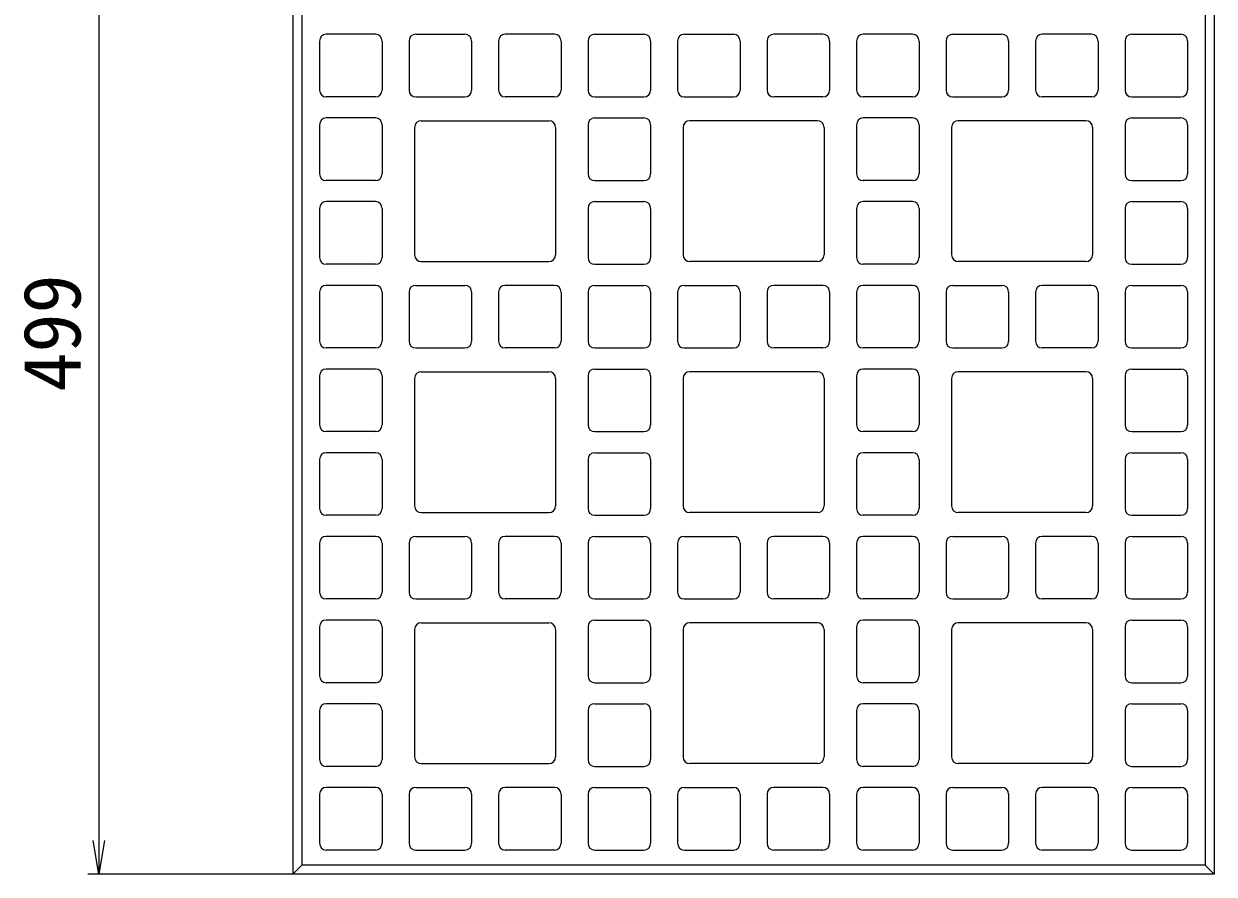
# Model space of a CAD drawing. Units: millimetres on the paper. Extents: x -5 to 836, y -1 to 593.
# Drawn here: x 318.4 to 371.6, y 432.9 to 470.9 of the extents above; entities that cross this region are included whole.
import ezdxf
from ezdxf.enums import TextEntityAlignment as Align

# ---------------------------------------------------------------- set-up
doc = ezdxf.new("R2010")
doc.units = ezdxf.units.MM
for name, color, linetype, lineweight in [('0_2', 7, 'Continuous', 18), ('D-STR-DIM（寸法）', 7, 'Continuous', 18), ('D-STR-STR1（構造物）', 7, 'Continuous', 18), ('D-STR（構造物外形線）', 1, 'Continuous', 18)]:
    doc.layers.add(name, color=color, linetype=linetype, lineweight=lineweight)
doc.styles.add('ＭＳ ゴシック', font='')
doc.styles.get('ＭＳ ゴシック').set_extended_font_data('MS Gothic')

msp = doc.modelspace()

# ---------------------------------------------------------------- linework, layer by layer
at = {"layer": '0_2'}
for p, q in [((321.746, 432.931), (321.496, 434.431)), ((321.996, 434.431), (321.746, 432.931))]:
    msp.add_line(p, q, dxfattribs=at)
at = {"layer": '0_2', "color": 9}
msp.add_line((321.746, 432.931), (321.746, 433.131), dxfattribs=at)
at = {"layer": 'D-STR-DIM（寸法）'}
for p, q in [((321.746, 482.573), (321.746, 433.131)), ((330.922, 432.931), (321.246, 432.931))]:
    msp.add_line(p, q, dxfattribs=at)
at = {"layer": 'D-STR-STR1（構造物）'}
for p, q in [((330.822, 482.374), (330.822, 433.331)), ((371.193, 482.374), (371.193, 433.331)), ((334.107, 470.472), (331.907, 470.472)), ((335.907, 470.472), (338.107, 470.472)), ((342.107, 470.472), (339.907, 470.472)), ((343.907, 470.472), (346.107, 470.472)), ((347.907, 470.472), (350.107, 470.472)), ((354.107, 470.472), (351.907, 470.472)), ((358.107, 470.472), (355.907, 470.472)), ((359.907, 470.472), (362.107, 470.472)), ((366.107, 470.472), (363.907, 470.472)), ((367.907, 470.472), (370.107, 470.472)), ((331.607, 470.172), (331.607, 467.972)), ((334.407, 470.172), (334.407, 467.972)), ((335.607, 470.172), (335.607, 467.972)), ((338.407, 470.172), (338.407, 467.972)), ((339.607, 470.172), (339.607, 467.972)), ((342.407, 470.172), (342.407, 467.972)), ((343.607, 470.172), (343.607, 467.972)), ((346.407, 470.172), (346.407, 467.972)), ((347.607, 470.172), (347.607, 467.972)), ((350.407, 470.172), (350.407, 467.972)), ((351.607, 470.172), (351.607, 467.972)), ((354.407, 470.172), (354.407, 467.972)), ((355.607, 470.172), (355.607, 467.972)), ((358.407, 470.172), (358.407, 467.972)), ((359.607, 470.172), (359.607, 467.972)), ((362.407, 470.172), (362.407, 467.972)), ((363.607, 470.172), (363.607, 467.972)), ((366.407, 470.172), (366.407, 467.972)), ((367.607, 470.172), (367.607, 467.972)), ((370.407, 470.172), (370.407, 467.972)), ((334.107, 467.672), (331.907, 467.672)), ((335.907, 467.672), (338.107, 467.672)), ((342.107, 467.672), (339.907, 467.672)), ((343.907, 467.672), (346.107, 467.672)), ((347.907, 467.672), (350.107, 467.672)), ((354.107, 467.672), (351.907, 467.672)), ((358.107, 467.672), (355.907, 467.672)), ((359.907, 467.672), (362.107, 467.672)), ((366.107, 467.672), (363.907, 467.672)), ((367.907, 467.672), (370.107, 467.672)), ((334.107, 466.732), (331.907, 466.732)), ((336.157, 466.612), (341.857, 466.612)), ((343.907, 466.732), (346.107, 466.732)), ((353.857, 466.612), (348.157, 466.612)), ((358.107, 466.732), (355.907, 466.732)), ((365.857, 466.612), (360.157, 466.612)), ((367.907, 466.732), (370.107, 466.732)), ((331.607, 466.432), (331.607, 464.232)), ((334.407, 466.432), (334.407, 464.232)), ((335.857, 466.312), (335.857, 460.612)), ((342.157, 466.312), (342.157, 460.612)), ((343.607, 466.432), (343.607, 464.232)), ((346.407, 466.432), (346.407, 464.232)), ((347.857, 466.312), (347.857, 460.612)), ((354.157, 466.312), (354.157, 460.612)), ((355.607, 466.432), (355.607, 464.232)), ((358.407, 466.432), (358.407, 464.232)), ((359.857, 466.312), (359.857, 460.612)), ((366.157, 466.312), (366.157, 460.612)), ((367.607, 466.432), (367.607, 464.232)), ((370.407, 466.432), (370.407, 464.232)), ((334.107, 463.932), (331.907, 463.932)), ((343.907, 463.932), (346.107, 463.932)), ((358.107, 463.932), (355.907, 463.932)), ((367.907, 463.932), (370.107, 463.932)), ((334.107, 462.992), (331.907, 462.992)), ((343.907, 462.992), (346.107, 462.992)), ((358.107, 462.992), (355.907, 462.992)), ((367.907, 462.992), (370.107, 462.992)), ((331.607, 462.692), (331.607, 460.492)), ((334.407, 462.692), (334.407, 460.492)), ((343.607, 462.692), (343.607, 460.492)), ((346.407, 462.692), (346.407, 460.492)), ((355.607, 462.692), (355.607, 460.492)), ((358.407, 462.692), (358.407, 460.492)), ((367.607, 462.692), (367.607, 460.492)), ((370.407, 462.692), (370.407, 460.492)), ((334.107, 460.192), (331.907, 460.192)), ((336.157, 460.312), (341.857, 460.312)), ((343.907, 460.192), (346.107, 460.192)), ((353.857, 460.312), (348.157, 460.312)), ((358.107, 460.192), (355.907, 460.192)), ((365.857, 460.312), (360.157, 460.312)), ((367.907, 460.192), (370.107, 460.192)), ((334.107, 459.252), (331.907, 459.252)), ((335.907, 459.252), (338.107, 459.252)), ((342.107, 459.252), (339.907, 459.252)), ((343.907, 459.252), (346.107, 459.252)), ((347.907, 459.252), (350.107, 459.252)), ((354.107, 459.252), (351.907, 459.252)), ((358.107, 459.252), (355.907, 459.252)), ((359.907, 459.252), (362.107, 459.252)), ((366.107, 459.252), (363.907, 459.252)), ((367.907, 459.252), (370.107, 459.252)), ((331.607, 458.952), (331.607, 456.752)), ((334.407, 458.952), (334.407, 456.752)), ((335.607, 458.952), (335.607, 456.752)), ((338.407, 458.952), (338.407, 456.752)), ((339.607, 458.952), (339.607, 456.752)), ((342.407, 458.952), (342.407, 456.752)), ((343.607, 458.952), (343.607, 456.752)), ((346.407, 458.952), (346.407, 456.752)), ((347.607, 458.952), (347.607, 456.752)), ((350.407, 458.952), (350.407, 456.752)), ((351.607, 458.952), (351.607, 456.752)), ((354.407, 458.952), (354.407, 456.752)), ((355.607, 458.952), (355.607, 456.752)), ((358.407, 458.952), (358.407, 456.752)), ((359.607, 458.952), (359.607, 456.752)), ((362.407, 458.952), (362.407, 456.752)), ((363.607, 458.952), (363.607, 456.752)), ((366.407, 458.952), (366.407, 456.752)), ((367.607, 458.952), (367.607, 456.752)), ((370.407, 458.952), (370.407, 456.752)), ((334.107, 456.452), (331.907, 456.452)), ((335.907, 456.452), (338.107, 456.452)), ((342.107, 456.452), (339.907, 456.452)), ((343.907, 456.452), (346.107, 456.452)), ((347.907, 456.452), (350.107, 456.452)), ((354.107, 456.452), (351.907, 456.452)), ((358.107, 456.452), (355.907, 456.452)), ((359.907, 456.452), (362.107, 456.452)), ((366.107, 456.452), (363.907, 456.452)), ((367.907, 456.452), (370.107, 456.452)), ((334.107, 455.512), (331.907, 455.512)), ((343.907, 455.512), (346.107, 455.512)), ((358.107, 455.512), (355.907, 455.512)), ((367.907, 455.512), (370.107, 455.512)), ((331.607, 455.212), (331.607, 453.012)), ((334.407, 455.212), (334.407, 453.012)), ((335.857, 455.092), (335.857, 449.392)), ((336.157, 455.392), (341.857, 455.392)), ((342.157, 455.092), (342.157, 449.392)), ((343.607, 455.212), (343.607, 453.012)), ((346.407, 455.212), (346.407, 453.012)), ((347.857, 455.092), (347.857, 449.392)), ((353.857, 455.392), (348.157, 455.392)), ((354.157, 455.092), (354.157, 449.392)), ((355.607, 455.212), (355.607, 453.012)), ((358.407, 455.212), (358.407, 453.012)), ((359.857, 455.092), (359.857, 449.392)), ((365.857, 455.392), (360.157, 455.392)), ((366.157, 455.092), (366.157, 449.392)), ((367.607, 455.212), (367.607, 453.012)), ((370.407, 455.212), (370.407, 453.012)), ((334.107, 452.712), (331.907, 452.712)), ((343.907, 452.712), (346.107, 452.712)), ((358.107, 452.712), (355.907, 452.712)), ((367.907, 452.712), (370.107, 452.712)), ((334.107, 451.772), (331.907, 451.772)), ((343.907, 451.772), (346.107, 451.772)), ((358.107, 451.772), (355.907, 451.772)), ((367.907, 451.772), (370.107, 451.772)), ((331.607, 451.472), (331.607, 449.272)), ((334.407, 451.472), (334.407, 449.272)), ((343.607, 451.472), (343.607, 449.272)), ((346.407, 451.472), (346.407, 449.272)), ((355.607, 451.472), (355.607, 449.272)), ((358.407, 451.472), (358.407, 449.272)), ((367.607, 451.472), (367.607, 449.272)), ((370.407, 451.472), (370.407, 449.272)), ((336.157, 449.092), (341.857, 449.092)), ((353.857, 449.092), (348.157, 449.092)), ((365.857, 449.092), (360.157, 449.092)), ((334.107, 448.972), (331.907, 448.972)), ((343.907, 448.972), (346.107, 448.972)), ((358.107, 448.972), (355.907, 448.972)), ((367.907, 448.972), (370.107, 448.972)), ((334.107, 448.032), (331.907, 448.032)), ((335.907, 448.032), (338.107, 448.032)), ((342.107, 448.032), (339.907, 448.032)), ((343.907, 448.032), (346.107, 448.032)), ((347.907, 448.032), (350.107, 448.032)), ((354.107, 448.032), (351.907, 448.032)), ((358.107, 448.032), (355.907, 448.032)), ((359.907, 448.032), (362.107, 448.032)), ((366.107, 448.032), (363.907, 448.032)), ((367.907, 448.032), (370.107, 448.032)), ((331.607, 447.732), (331.607, 445.532)), ((334.407, 447.732), (334.407, 445.532)), ((335.607, 447.732), (335.607, 445.532)), ((338.407, 447.732), (338.407, 445.532)), ((339.607, 447.732), (339.607, 445.532)), ((342.407, 447.732), (342.407, 445.532)), ((343.607, 447.732), (343.607, 445.532)), ((346.407, 447.732), (346.407, 445.532)), ((347.607, 447.732), (347.607, 445.532)), ((350.407, 447.732), (350.407, 445.532)), ((351.607, 447.732), (351.607, 445.532)), ((354.407, 447.732), (354.407, 445.532)), ((355.607, 447.732), (355.607, 445.532)), ((358.407, 447.732), (358.407, 445.532)), ((359.607, 447.732), (359.607, 445.532)), ((362.407, 447.732), (362.407, 445.532)), ((363.607, 447.732), (363.607, 445.532)), ((366.407, 447.732), (366.407, 445.532)), ((367.607, 447.732), (367.607, 445.532)), ((370.407, 447.732), (370.407, 445.532)), ((334.107, 445.232), (331.907, 445.232)), ((335.907, 445.232), (338.107, 445.232)), ((342.107, 445.232), (339.907, 445.232)), ((343.907, 445.232), (346.107, 445.232)), ((347.907, 445.232), (350.107, 445.232)), ((354.107, 445.232), (351.907, 445.232)), ((358.107, 445.232), (355.907, 445.232)), ((359.907, 445.232), (362.107, 445.232)), ((366.107, 445.232), (363.907, 445.232)), ((367.907, 445.232), (370.107, 445.232)), ((334.107, 444.292), (331.907, 444.292)), ((343.907, 444.292), (346.107, 444.292)), ((358.107, 444.292), (355.907, 444.292)), ((367.907, 444.292), (370.107, 444.292)), ((331.607, 443.992), (331.607, 441.792)), ((334.407, 443.992), (334.407, 441.792)), ((335.857, 443.872), (335.857, 438.172)), ((336.157, 444.172), (341.857, 444.172)), ((342.157, 443.872), (342.157, 438.172)), ((343.607, 443.992), (343.607, 441.792)), ((346.407, 443.992), (346.407, 441.792)), ((347.857, 443.872), (347.857, 438.172)), ((353.857, 444.172), (348.157, 444.172)), ((354.157, 443.872), (354.157, 438.172)), ((355.607, 443.992), (355.607, 441.792)), ((358.407, 443.992), (358.407, 441.792)), ((359.857, 443.872), (359.857, 438.172)), ((365.857, 444.172), (360.157, 444.172)), ((366.157, 443.872), (366.157, 438.172)), ((367.607, 443.992), (367.607, 441.792)), ((370.407, 443.992), (370.407, 441.792)), ((334.107, 441.492), (331.907, 441.492)), ((343.907, 441.492), (346.107, 441.492)), ((358.107, 441.492), (355.907, 441.492)), ((367.907, 441.492), (370.107, 441.492)), ((334.107, 440.552), (331.907, 440.552)), ((343.907, 440.552), (346.107, 440.552)), ((358.107, 440.552), (355.907, 440.552)), ((367.907, 440.552), (370.107, 440.552)), ((331.607, 440.252), (331.607, 438.052)), ((334.407, 440.252), (334.407, 438.052)), ((343.607, 440.252), (343.607, 438.052)), ((346.407, 440.252), (346.407, 438.052)), ((355.607, 440.252), (355.607, 438.052)), ((358.407, 440.252), (358.407, 438.052)), ((367.607, 440.252), (367.607, 438.052)), ((370.407, 440.252), (370.407, 438.052)), ((336.157, 437.872), (341.857, 437.872)), ((353.857, 437.872), (348.157, 437.872)), ((365.857, 437.872), (360.157, 437.872)), ((334.107, 437.752), (331.907, 437.752)), ((343.907, 437.752), (346.107, 437.752)), ((358.107, 437.752), (355.907, 437.752)), ((367.907, 437.752), (370.107, 437.752)), ((334.107, 436.812), (331.907, 436.812)), ((335.907, 436.812), (338.107, 436.812)), ((342.107, 436.812), (339.907, 436.812)), ((343.907, 436.812), (346.107, 436.812)), ((347.907, 436.812), (350.107, 436.812)), ((354.107, 436.812), (351.907, 436.812)), ((358.107, 436.812), (355.907, 436.812)), ((359.907, 436.812), (362.107, 436.812)), ((366.107, 436.812), (363.907, 436.812)), ((367.907, 436.812), (370.107, 436.812)), ((331.607, 436.512), (331.607, 434.312)), ((334.407, 436.512), (334.407, 434.312)), ((335.607, 436.512), (335.607, 434.312)), ((338.407, 436.512), (338.407, 434.312)), ((339.607, 436.512), (339.607, 434.312)), ((342.407, 436.512), (342.407, 434.312)), ((343.607, 436.512), (343.607, 434.312)), ((346.407, 436.512), (346.407, 434.312)), ((347.607, 436.512), (347.607, 434.312)), ((350.407, 436.512), (350.407, 434.312)), ((351.607, 436.512), (351.607, 434.312)), ((354.407, 436.512), (354.407, 434.312)), ((355.607, 436.512), (355.607, 434.312)), ((358.407, 436.512), (358.407, 434.312)), ((359.607, 436.512), (359.607, 434.312)), ((362.407, 436.512), (362.407, 434.312)), ((363.607, 436.512), (363.607, 434.312)), ((366.407, 436.512), (366.407, 434.312)), ((367.607, 436.512), (367.607, 434.312)), ((370.407, 436.512), (370.407, 434.312)), ((334.107, 434.012), (331.907, 434.012)), ((335.907, 434.012), (338.107, 434.012)), ((342.107, 434.012), (339.907, 434.012)), ((343.907, 434.012), (346.107, 434.012)), ((347.907, 434.012), (350.107, 434.012)), ((354.107, 434.012), (351.907, 434.012)), ((358.107, 434.012), (355.907, 434.012)), ((359.907, 434.012), (362.107, 434.012)), ((366.107, 434.012), (363.907, 434.012)), ((367.907, 434.012), (370.107, 434.012)), ((330.822, 433.331), (330.422, 432.931)), ((371.193, 433.331), (330.822, 433.331)), ((371.193, 433.331), (371.593, 432.931))]:
    msp.add_line(p, q, dxfattribs=at)
for centre, start, end in [((331.907, 470.172), 90, 180), ((334.107, 470.172), 0, 90), ((335.907, 470.172), 90, 180), ((338.107, 470.172), 0, 90), ((339.907, 470.172), 90, 180), ((342.107, 470.172), 0, 90), ((343.907, 470.172), 90, 180), ((346.107, 470.172), 0, 90), ((347.907, 470.172), 90, 180), ((350.107, 470.172), 0, 90), ((351.907, 470.172), 90, 180), ((354.107, 470.172), 0, 90), ((355.907, 470.172), 90, 180), ((358.107, 470.172), 0, 90), ((359.907, 470.172), 90, 180), ((362.107, 470.172), 0, 90), ((363.907, 470.172), 90, 180), ((366.107, 470.172), 0, 90), ((367.907, 470.172), 90, 180), ((370.107, 470.172), 0, 90), ((331.907, 467.972), 180, 270), ((334.107, 467.972), 270, 0), ((335.907, 467.972), 180, 270), ((338.107, 467.972), 270, 0), ((339.907, 467.972), 180, 270), ((342.107, 467.972), 270, 0), ((343.907, 467.972), 180, 270), ((346.107, 467.972), 270, 0), ((347.907, 467.972), 180, 270), ((350.107, 467.972), 270, 0), ((351.907, 467.972), 180, 270), ((354.107, 467.972), 270, 0), ((355.907, 467.972), 180, 270), ((358.107, 467.972), 270, 0), ((359.907, 467.972), 180, 270), ((362.107, 467.972), 270, 0), ((363.907, 467.972), 180, 270), ((366.107, 467.972), 270, 0), ((367.907, 467.972), 180, 270), ((370.107, 467.972), 270, 0), ((331.907, 466.432), 90, 180), ((334.107, 466.432), 0, 90), ((336.157, 466.312), 90, 180), ((341.857, 466.312), 0, 90), ((343.907, 466.432), 90, 180), ((346.107, 466.432), 0, 90), ((348.157, 466.312), 90, 180), ((353.857, 466.312), 0, 90), ((355.907, 466.432), 90, 180), ((358.107, 466.432), 0, 90), ((360.157, 466.312), 90, 180), ((365.857, 466.312), 0, 90), ((367.907, 466.432), 90, 180), ((370.107, 466.432), 0, 90), ((331.907, 464.232), 180, 270), ((334.107, 464.232), 270, 0), ((343.907, 464.232), 180, 270), ((346.107, 464.232), 270, 0), ((355.907, 464.232), 180, 270), ((358.107, 464.232), 270, 0), ((367.907, 464.232), 180, 270), ((370.107, 464.232), 270, 0), ((331.907, 462.692), 90, 180), ((334.107, 462.692), 0, 90), ((343.907, 462.692), 90, 180), ((346.107, 462.692), 0, 90), ((355.907, 462.692), 90, 180), ((358.107, 462.692), 0, 90), ((367.907, 462.692), 90, 180), ((370.107, 462.692), 0, 90), ((331.907, 460.492), 180, 270), ((334.107, 460.492), 270, 0), ((336.157, 460.612), 180, 270), ((341.857, 460.612), 270, 0), ((343.907, 460.492), 180, 270), ((346.107, 460.492), 270, 0), ((348.157, 460.612), 180, 270), ((353.857, 460.612), 270, 0), ((355.907, 460.492), 180, 270), ((358.107, 460.492), 270, 0), ((360.157, 460.612), 180, 270), ((365.857, 460.612), 270, 0), ((367.907, 460.492), 180, 270), ((370.107, 460.492), 270, 0), ((331.907, 458.952), 90, 180), ((334.107, 458.952), 0, 90), ((335.907, 458.952), 90, 180), ((338.107, 458.952), 0, 90), ((339.907, 458.952), 90, 180), ((342.107, 458.952), 0, 90), ((343.907, 458.952), 90, 180), ((346.107, 458.952), 0, 90), ((347.907, 458.952), 90, 180), ((350.107, 458.952), 0, 90), ((351.907, 458.952), 90, 180), ((354.107, 458.952), 0, 90), ((355.907, 458.952), 90, 180), ((358.107, 458.952), 0, 90), ((359.907, 458.952), 90, 180), ((362.107, 458.952), 0, 90), ((363.907, 458.952), 90, 180), ((366.107, 458.952), 0, 90), ((367.907, 458.952), 90, 180), ((370.107, 458.952), 0, 90), ((331.907, 456.752), 180, 270), ((334.107, 456.752), 270, 0), ((335.907, 456.752), 180, 270), ((338.107, 456.752), 270, 0), ((339.907, 456.752), 180, 270), ((342.107, 456.752), 270, 0), ((343.907, 456.752), 180, 270), ((346.107, 456.752), 270, 0), ((347.907, 456.752), 180, 270), ((350.107, 456.752), 270, 0), ((351.907, 456.752), 180, 270), ((354.107, 456.752), 270, 0), ((355.907, 456.752), 180, 270), ((358.107, 456.752), 270, 0), ((359.907, 456.752), 180, 270), ((362.107, 456.752), 270, 0), ((363.907, 456.752), 180, 270), ((366.107, 456.752), 270, 0), ((367.907, 456.752), 180, 270), ((370.107, 456.752), 270, 0), ((331.907, 455.212), 90, 180), ((334.107, 455.212), 0, 90), ((343.907, 455.212), 90, 180), ((346.107, 455.212), 0, 90), ((355.907, 455.212), 90, 180), ((358.107, 455.212), 0, 90), ((367.907, 455.212), 90, 180), ((370.107, 455.212), 0, 90), ((336.157, 455.092), 90, 180), ((341.857, 455.092), 0, 90), ((348.157, 455.092), 90, 180), ((353.857, 455.092), 0, 90), ((360.157, 455.092), 90, 180), ((365.857, 455.092), 0, 90), ((331.907, 453.012), 180, 270), ((334.107, 453.012), 270, 0), ((343.907, 453.012), 180, 270), ((346.107, 453.012), 270, 0), ((355.907, 453.012), 180, 270), ((358.107, 453.012), 270, 0), ((367.907, 453.012), 180, 270), ((370.107, 453.012), 270, 0), ((331.907, 451.472), 90, 180), ((334.107, 451.472), 0, 90), ((343.907, 451.472), 90, 180), ((346.107, 451.472), 0, 90), ((355.907, 451.472), 90, 180), ((358.107, 451.472), 0, 90), ((367.907, 451.472), 90, 180), ((370.107, 451.472), 0, 90), ((331.907, 449.272), 180, 270), ((334.107, 449.272), 270, 0), ((336.157, 449.392), 180, 270), ((341.857, 449.392), 270, 0), ((343.907, 449.272), 180, 270), ((346.107, 449.272), 270, 0), ((348.157, 449.392), 180, 270), ((353.857, 449.392), 270, 0), ((355.907, 449.272), 180, 270), ((358.107, 449.272), 270, 0), ((360.157, 449.392), 180, 270), ((365.857, 449.392), 270, 0), ((367.907, 449.272), 180, 270), ((370.107, 449.272), 270, 0), ((331.907, 447.732), 90, 180), ((334.107, 447.732), 0, 90), ((335.907, 447.732), 90, 180), ((338.107, 447.732), 0, 90), ((339.907, 447.732), 90, 180), ((342.107, 447.732), 0, 90), ((343.907, 447.732), 90, 180), ((346.107, 447.732), 0, 90), ((347.907, 447.732), 90, 180), ((350.107, 447.732), 0, 90), ((351.907, 447.732), 90, 180), ((354.107, 447.732), 0, 90), ((355.907, 447.732), 90, 180), ((358.107, 447.732), 0, 90), ((359.907, 447.732), 90, 180), ((362.107, 447.732), 0, 90), ((363.907, 447.732), 90, 180), ((366.107, 447.732), 0, 90), ((367.907, 447.732), 90, 180), ((370.107, 447.732), 0, 90), ((331.907, 445.532), 180, 270), ((334.107, 445.532), 270, 0), ((335.907, 445.532), 180, 270), ((338.107, 445.532), 270, 0), ((339.907, 445.532), 180, 270), ((342.107, 445.532), 270, 0), ((343.907, 445.532), 180, 270), ((346.107, 445.532), 270, 0), ((347.907, 445.532), 180, 270), ((350.107, 445.532), 270, 0), ((351.907, 445.532), 180, 270), ((354.107, 445.532), 270, 0), ((355.907, 445.532), 180, 270), ((358.107, 445.532), 270, 0), ((359.907, 445.532), 180, 270), ((362.107, 445.532), 270, 0), ((363.907, 445.532), 180, 270), ((366.107, 445.532), 270, 0), ((367.907, 445.532), 180, 270), ((370.107, 445.532), 270, 0), ((331.907, 443.992), 90, 180), ((334.107, 443.992), 0, 90), ((343.907, 443.992), 90, 180), ((346.107, 443.992), 0, 90), ((355.907, 443.992), 90, 180), ((358.107, 443.992), 0, 90), ((367.907, 443.992), 90, 180), ((370.107, 443.992), 0, 90), ((336.157, 443.872), 90, 180), ((341.857, 443.872), 0, 90), ((348.157, 443.872), 90, 180), ((353.857, 443.872), 0, 90), ((360.157, 443.872), 90, 180), ((365.857, 443.872), 0, 90), ((331.907, 441.792), 180, 270), ((334.107, 441.792), 270, 0), ((343.907, 441.792), 180, 270), ((346.107, 441.792), 270, 0), ((355.907, 441.792), 180, 270), ((358.107, 441.792), 270, 0), ((367.907, 441.792), 180, 270), ((370.107, 441.792), 270, 0), ((331.907, 440.252), 90, 180), ((334.107, 440.252), 0, 90), ((343.907, 440.252), 90, 180), ((346.107, 440.252), 0, 90), ((355.907, 440.252), 90, 180), ((358.107, 440.252), 0, 90), ((367.907, 440.252), 90, 180), ((370.107, 440.252), 0, 90), ((331.907, 438.052), 180, 270), ((334.107, 438.052), 270, 0), ((336.157, 438.172), 180, 270), ((341.857, 438.172), 270, 0), ((343.907, 438.052), 180, 270), ((346.107, 438.052), 270, 0), ((348.157, 438.172), 180, 270), ((353.857, 438.172), 270, 0), ((355.907, 438.052), 180, 270), ((358.107, 438.052), 270, 0), ((360.157, 438.172), 180, 270), ((365.857, 438.172), 270, 0), ((367.907, 438.052), 180, 270), ((370.107, 438.052), 270, 0), ((331.907, 436.512), 90, 180), ((334.107, 436.512), 0, 90), ((335.907, 436.512), 90, 180), ((338.107, 436.512), 0, 90), ((339.907, 436.512), 90, 180), ((342.107, 436.512), 0, 90), ((343.907, 436.512), 90, 180), ((346.107, 436.512), 0, 90), ((347.907, 436.512), 90, 180), ((350.107, 436.512), 0, 90), ((351.907, 436.512), 90, 180), ((354.107, 436.512), 0, 90), ((355.907, 436.512), 90, 180), ((358.107, 436.512), 0, 90), ((359.907, 436.512), 90, 180), ((362.107, 436.512), 0, 90), ((363.907, 436.512), 90, 180), ((366.107, 436.512), 0, 90), ((367.907, 436.512), 90, 180), ((370.107, 436.512), 0, 90), ((331.907, 434.312), 180, 270), ((334.107, 434.312), 270, 0), ((335.907, 434.312), 180, 270), ((338.107, 434.312), 270, 0), ((339.907, 434.312), 180, 270), ((342.107, 434.312), 270, 0), ((343.907, 434.312), 180, 270), ((346.107, 434.312), 270, 0), ((347.907, 434.312), 180, 270), ((350.107, 434.312), 270, 0), ((351.907, 434.312), 180, 270), ((354.107, 434.312), 270, 0), ((355.907, 434.312), 180, 270), ((358.107, 434.312), 270, 0), ((359.907, 434.312), 180, 270), ((362.107, 434.312), 270, 0), ((363.907, 434.312), 180, 270), ((366.107, 434.312), 270, 0), ((367.907, 434.312), 180, 270), ((370.107, 434.312), 270, 0)]:
    msp.add_arc(centre, 0.3, start, end, dxfattribs=at)
at = {"layer": 'D-STR（構造物外形線）'}
for p, q in [((330.422, 482.773), (330.422, 432.931)), ((371.593, 482.773), (371.593, 432.931)), ((371.593, 432.931), (330.422, 432.931))]:
    msp.add_line(p, q, dxfattribs=at)

# ---------------------------------------------------------------- texts
at = {"layer": 'D-STR-DIM（寸法）', "style": 'ＭＳ ゴシック'}
msp.add_text('499', height=2.566, rotation=90, dxfattribs=at).set_placement((321.696, 454.503), align=Align.BOTTOM_LEFT)

doc.saveas('drawing.dxf')
